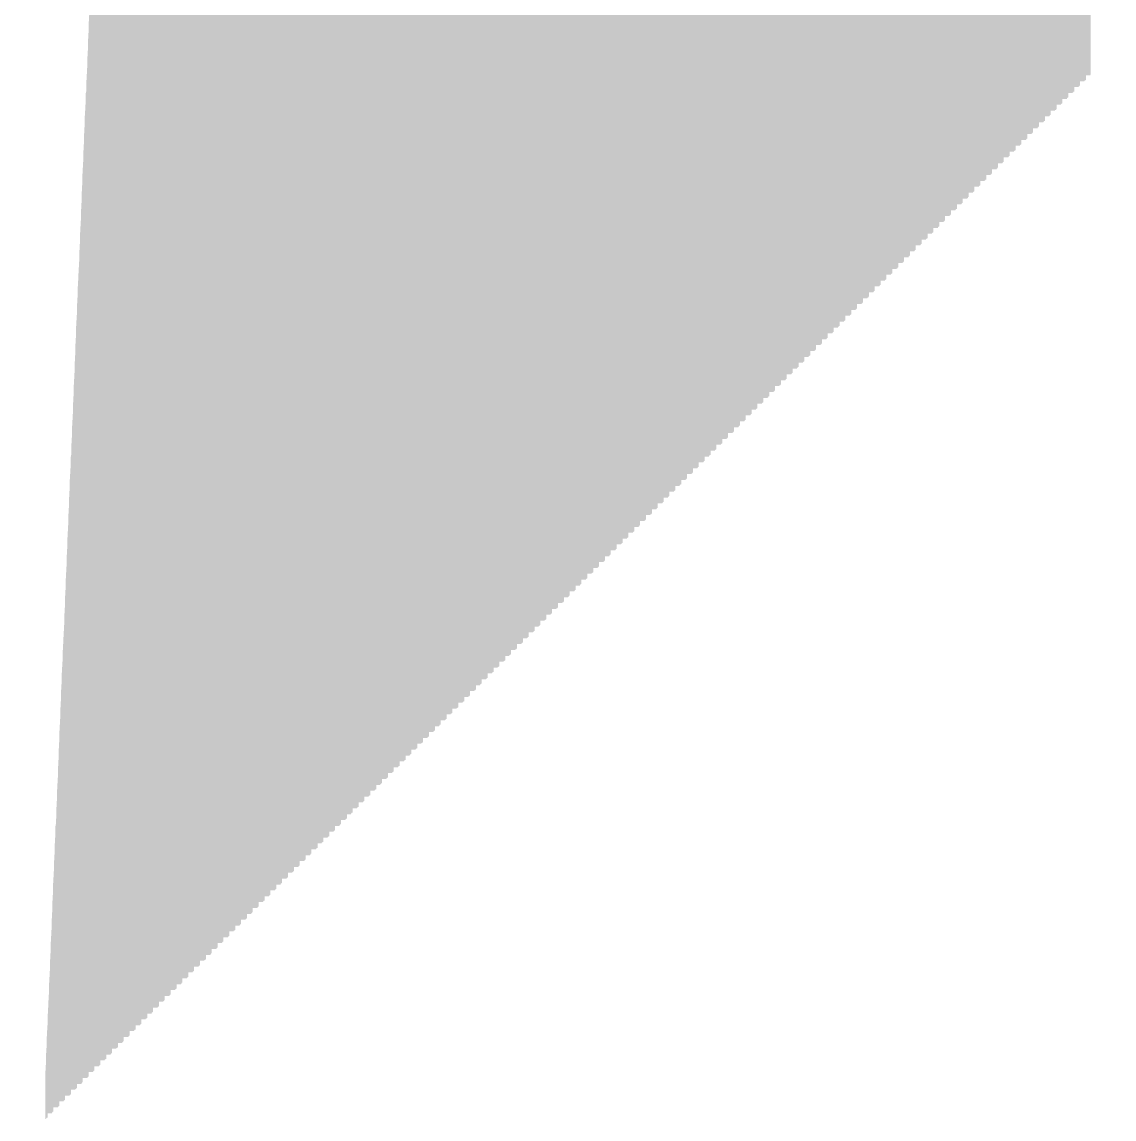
# Model space of a CAD drawing. Extents: x -8 to 88.6, y -9.6 to 57.7.
# Drawn here: x 44.979 to 46.161, y 8.499 to 9.687 of the extents above; entities that cross this region are included whole.
import ezdxf

# ---------------------------------------------------------------- set-up
doc = ezdxf.new("R2010")
doc.units = 0
doc.layers.add('BG_SILKSCREEN_TOP', color=1, linetype='CONTINUOUS')

msp = doc.modelspace()

# ---------------------------------------------------------------- linework, layer by layer
at = {"layer": 'BG_SILKSCREEN_TOP', "const_width": 0.0508}
for points in [[(45.052742, 9.707118), (46.135544, 9.707118)], [(45.052742, 9.706356), (46.135544, 9.706356)], [(45.052996, 9.711944), (46.135544, 9.711944)], [(45.052234, 9.694418), (46.135544, 9.694418)], [(45.052488, 9.700768), (46.135544, 9.700768)], [(45.052488, 9.700006), (46.135544, 9.700006)], [(45.052488, 9.699244), (46.135544, 9.699244)], [(45.052742, 9.705594), (46.135544, 9.705594)], [(45.05198, 9.688068), (46.135544, 9.688068)], [(45.05198, 9.687306), (46.135544, 9.687306)], [(45.05198, 9.686544), (46.135544, 9.686544)], [(45.052234, 9.693656), (46.135544, 9.693656)], [(45.052234, 9.692894), (46.135544, 9.692894)], [(45.051472, 9.675368), (46.135544, 9.675368)], [(45.051472, 9.674606), (46.135544, 9.674606)], [(45.051472, 9.673844), (46.135544, 9.673844)], [(45.051726, 9.681718), (46.135544, 9.681718)], [(45.051726, 9.680956), (46.135544, 9.680956)], [(45.051726, 9.680194), (46.135544, 9.680194)], [(45.050964, 9.662668), (46.135544, 9.662668)], [(45.050964, 9.661906), (46.135544, 9.661906)], [(45.050964, 9.661144), (46.135544, 9.661144)], [(45.051218, 9.669018), (46.135544, 9.669018)], [(45.051218, 9.668256), (46.135544, 9.668256)], [(45.051218, 9.667494), (46.135544, 9.667494)], [(45.050456, 9.649968), (46.130464, 9.649968)], [(45.050456, 9.649206), (46.129702, 9.649206)], [(45.050456, 9.648444), (46.12894, 9.648444)], [(45.05071, 9.656318), (46.135544, 9.656318)], [(45.05071, 9.655556), (46.135544, 9.655556)], [(45.05071, 9.654794), (46.13529, 9.654794)], [(45.049948, 9.637268), (46.117764, 9.637268)], [(45.049948, 9.636506), (46.117002, 9.636506)], [(45.049948, 9.635744), (46.11624, 9.635744)], [(45.050202, 9.643618), (46.124114, 9.643618)], [(45.050202, 9.642856), (46.123352, 9.642856)], [(45.050202, 9.642094), (46.12259, 9.642094)], [(45.04944, 9.624568), (46.105064, 9.624568)], [(45.04944, 9.623806), (46.104302, 9.623806)], [(45.04944, 9.623044), (46.10354, 9.623044)], [(45.049694, 9.630918), (46.111414, 9.630918)], [(45.049694, 9.630156), (46.110652, 9.630156)], [(45.049694, 9.629394), (46.10989, 9.629394)], [(45.048932, 9.611868), (46.092364, 9.611868)], [(45.048932, 9.611106), (46.091602, 9.611106)], [(45.049186, 9.618218), (46.098714, 9.618218)], [(45.049186, 9.617456), (46.097952, 9.617456)], [(45.049186, 9.616694), (46.09719, 9.616694)], [(45.048424, 9.599168), (46.079664, 9.599168)], [(45.048678, 9.605518), (46.086014, 9.605518)], [(45.048678, 9.604756), (46.085252, 9.604756)], [(45.048678, 9.603994), (46.08449, 9.603994)], [(45.048932, 9.610344), (46.09084, 9.610344)], [(45.04817, 9.592818), (46.073314, 9.592818)], [(45.04817, 9.592056), (46.072552, 9.592056)], [(45.04817, 9.591294), (46.07179, 9.591294)], [(45.048424, 9.598406), (46.078902, 9.598406)], [(45.048424, 9.597644), (46.07814, 9.597644)], [(45.047408, 9.578594), (46.05909, 9.578594)], [(45.047662, 9.584944), (46.06544, 9.584944)], [(45.047662, 9.580118), (46.060614, 9.580118)], [(45.047662, 9.579356), (46.059852, 9.579356)], [(45.047916, 9.586468), (46.066964, 9.586468)], [(45.047916, 9.585706), (46.066202, 9.585706)], [(45.0469, 9.565894), (46.04639, 9.565894)], [(45.047154, 9.572244), (46.05274, 9.572244)], [(45.047154, 9.567418), (46.047914, 9.567418)], [(45.047154, 9.566656), (46.047152, 9.566656)], [(45.047408, 9.573768), (46.054264, 9.573768)], [(45.047408, 9.573006), (46.053502, 9.573006)], [(45.046392, 9.553956), (46.034452, 9.553956)], [(45.046392, 9.553194), (46.03369, 9.553194)], [(45.046646, 9.560306), (46.040802, 9.560306)], [(45.046646, 9.559544), (46.04004, 9.559544)], [(45.046646, 9.554718), (46.035214, 9.554718)], [(45.0469, 9.561068), (46.041564, 9.561068)], [(45.045884, 9.541256), (46.021752, 9.541256)], [(45.045884, 9.540494), (46.02099, 9.540494)], [(45.046138, 9.547606), (46.028102, 9.547606)], [(45.046138, 9.546844), (46.02734, 9.546844)], [(45.046138, 9.542018), (46.022514, 9.542018)], [(45.046392, 9.548368), (46.028864, 9.548368)], [(45.045376, 9.529318), (46.009814, 9.529318)], [(45.045376, 9.528556), (46.009052, 9.528556)], [(45.04563, 9.535668), (46.016164, 9.535668)], [(45.04563, 9.534906), (46.015402, 9.534906)], [(45.04563, 9.534144), (46.01464, 9.534144)], [(45.044868, 9.516618), (45.997114, 9.516618)], [(45.045122, 9.522968), (46.003464, 9.522968)], [(45.045122, 9.522206), (46.002702, 9.522206)], [(45.045122, 9.521444), (46.00194, 9.521444)], [(45.045376, 9.527794), (46.00829, 9.527794)], [(45.044614, 9.510268), (45.990764, 9.510268)], [(45.044614, 9.509506), (45.990002, 9.509506)], [(45.044614, 9.508744), (45.98924, 9.508744)], [(45.044868, 9.515856), (45.996352, 9.515856)], [(45.044868, 9.515094), (45.99559, 9.515094)], [(45.044106, 9.497568), (45.978064, 9.497568)], [(45.044106, 9.496806), (45.977302, 9.496806)], [(45.044106, 9.496044), (45.97654, 9.496044)], [(45.04436, 9.503918), (45.984414, 9.503918)], [(45.04436, 9.503156), (45.983652, 9.503156)], [(45.04436, 9.502394), (45.98289, 9.502394)], [(45.043598, 9.484868), (45.965364, 9.484868)], [(45.043598, 9.484106), (45.964602, 9.484106)], [(45.043598, 9.483344), (45.96384, 9.483344)], [(45.043852, 9.491218), (45.971714, 9.491218)], [(45.043852, 9.490456), (45.970952, 9.490456)], [(45.043852, 9.489694), (45.97019, 9.489694)], [(45.04309, 9.472168), (45.952664, 9.472168)], [(45.04309, 9.471406), (45.951902, 9.471406)], [(45.04309, 9.470644), (45.95114, 9.470644)], [(45.043344, 9.478518), (45.959014, 9.478518)], [(45.043344, 9.477756), (45.958252, 9.477756)], [(45.043344, 9.476994), (45.95749, 9.476994)], [(45.042582, 9.459468), (45.939964, 9.459468)], [(45.042582, 9.458706), (45.939202, 9.458706)], [(45.042582, 9.457944), (45.93844, 9.457944)], [(45.042836, 9.465818), (45.946314, 9.465818)], [(45.042836, 9.465056), (45.945552, 9.465056)], [(45.042836, 9.464294), (45.94479, 9.464294)], [(45.042074, 9.446768), (45.927264, 9.446768)], [(45.042074, 9.446006), (45.926502, 9.446006)], [(45.042074, 9.445244), (45.92574, 9.445244)], [(45.042328, 9.453118), (45.933614, 9.453118)], [(45.042328, 9.452356), (45.932852, 9.452356)], [(45.042328, 9.451594), (45.93209, 9.451594)], [(45.041566, 9.434068), (45.914564, 9.434068)], [(45.041566, 9.433306), (45.913802, 9.433306)], [(45.04182, 9.440418), (45.920914, 9.440418)], [(45.04182, 9.439656), (45.920152, 9.439656)], [(45.04182, 9.438894), (45.91939, 9.438894)], [(45.041058, 9.421368), (45.901864, 9.421368)], [(45.041312, 9.427718), (45.908214, 9.427718)], [(45.041312, 9.426956), (45.907452, 9.426956)], [(45.041312, 9.426194), (45.90669, 9.426194)], [(45.041566, 9.432544), (45.91304, 9.432544)], [(45.040804, 9.415018), (45.895514, 9.415018)], [(45.040804, 9.414256), (45.894752, 9.414256)], [(45.040804, 9.413494), (45.89399, 9.413494)], [(45.041058, 9.420606), (45.901102, 9.420606)], [(45.041058, 9.419844), (45.90034, 9.419844)], [(45.040296, 9.402318), (45.882814, 9.402318)], [(45.040296, 9.401556), (45.882052, 9.401556)], [(45.040296, 9.400794), (45.88129, 9.400794)], [(45.04055, 9.408668), (45.889164, 9.408668)], [(45.04055, 9.407906), (45.888402, 9.407906)], [(45.04055, 9.407144), (45.88764, 9.407144)], [(45.039534, 9.388094), (45.86859, 9.388094)], [(45.039788, 9.389618), (45.870114, 9.389618)], [(45.039788, 9.388856), (45.869352, 9.388856)], [(45.040042, 9.395968), (45.876464, 9.395968)], [(45.040042, 9.395206), (45.875702, 9.395206)], [(45.040042, 9.394444), (45.87494, 9.394444)], [(45.039026, 9.375394), (45.85589, 9.375394)], [(45.03928, 9.381744), (45.86224, 9.381744)], [(45.03928, 9.376918), (45.857414, 9.376918)], [(45.03928, 9.376156), (45.856652, 9.376156)], [(45.039534, 9.383268), (45.863764, 9.383268)], [(45.039534, 9.382506), (45.863002, 9.382506)], [(45.038518, 9.363456), (45.843952, 9.363456)], [(45.038518, 9.362694), (45.84319, 9.362694)], [(45.038772, 9.369044), (45.84954, 9.369044)], [(45.038772, 9.364218), (45.844714, 9.364218)], [(45.039026, 9.370568), (45.851064, 9.370568)], [(45.039026, 9.369806), (45.850302, 9.369806)], [(45.03801, 9.350756), (45.831252, 9.350756)], [(45.03801, 9.349994), (45.83049, 9.349994)], [(45.038264, 9.357106), (45.837602, 9.357106)], [(45.038264, 9.356344), (45.83684, 9.356344)], [(45.038264, 9.351518), (45.832014, 9.351518)], [(45.038518, 9.357868), (45.838364, 9.357868)], [(45.037502, 9.338818), (45.819314, 9.338818)], [(45.037502, 9.338056), (45.818552, 9.338056)], [(45.037756, 9.344406), (45.824902, 9.344406)], [(45.037756, 9.343644), (45.82414, 9.343644)], [(45.03801, 9.345168), (45.825664, 9.345168)], [(45.036994, 9.326118), (45.806614, 9.326118)], [(45.037248, 9.332468), (45.812964, 9.332468)], [(45.037248, 9.331706), (45.812202, 9.331706)], [(45.037248, 9.330944), (45.81144, 9.330944)], [(45.037502, 9.337294), (45.81779, 9.337294)], [(45.03674, 9.319768), (45.800264, 9.319768)], [(45.03674, 9.319006), (45.799502, 9.319006)], [(45.03674, 9.318244), (45.79874, 9.318244)], [(45.036994, 9.325356), (45.805852, 9.325356)], [(45.036994, 9.324594), (45.80509, 9.324594)], [(45.036232, 9.307068), (45.787564, 9.307068)], [(45.036232, 9.306306), (45.786802, 9.306306)], [(45.036232, 9.305544), (45.78604, 9.305544)], [(45.036486, 9.313418), (45.793914, 9.313418)], [(45.036486, 9.312656), (45.793152, 9.312656)], [(45.036486, 9.311894), (45.79239, 9.311894)], [(45.035724, 9.294368), (45.774864, 9.294368)], [(45.035724, 9.293606), (45.774102, 9.293606)], [(45.035724, 9.292844), (45.77334, 9.292844)], [(45.035978, 9.300718), (45.781214, 9.300718)], [(45.035978, 9.299956), (45.780452, 9.299956)], [(45.035978, 9.299194), (45.77969, 9.299194)], [(45.035216, 9.281668), (45.762164, 9.281668)], [(45.035216, 9.280906), (45.761402, 9.280906)], [(45.035216, 9.280144), (45.76064, 9.280144)], [(45.03547, 9.288018), (45.768514, 9.288018)], [(45.03547, 9.287256), (45.767752, 9.287256)], [(45.03547, 9.286494), (45.76699, 9.286494)], [(45.034708, 9.268968), (45.749464, 9.268968)], [(45.034708, 9.268206), (45.748702, 9.268206)], [(45.034708, 9.267444), (45.74794, 9.267444)], [(45.034962, 9.275318), (45.755814, 9.275318)], [(45.034962, 9.274556), (45.755052, 9.274556)], [(45.034962, 9.273794), (45.75429, 9.273794)], [(45.0342, 9.256268), (45.736764, 9.256268)], [(45.0342, 9.255506), (45.736002, 9.255506)], [(45.0342, 9.254744), (45.73524, 9.254744)], [(45.034454, 9.262618), (45.743114, 9.262618)], [(45.034454, 9.261856), (45.742352, 9.261856)], [(45.034454, 9.261094), (45.74159, 9.261094)], [(45.033692, 9.243568), (45.724064, 9.243568)], [(45.033692, 9.242806), (45.723302, 9.242806)], [(45.033946, 9.249918), (45.730414, 9.249918)], [(45.033946, 9.249156), (45.729652, 9.249156)], [(45.033946, 9.248394), (45.72889, 9.248394)], [(45.033184, 9.230868), (45.711364, 9.230868)], [(45.033438, 9.237218), (45.717714, 9.237218)], [(45.033438, 9.236456), (45.716952, 9.236456)], [(45.033438, 9.235694), (45.71619, 9.235694)], [(45.033692, 9.242044), (45.72254, 9.242044)], [(45.03293, 9.224518), (45.705014, 9.224518)], [(45.03293, 9.223756), (45.704252, 9.223756)], [(45.03293, 9.222994), (45.70349, 9.222994)], [(45.033184, 9.230106), (45.710602, 9.230106)], [(45.033184, 9.229344), (45.70984, 9.229344)], [(45.032422, 9.211818), (45.692314, 9.211818)], [(45.032422, 9.211056), (45.691552, 9.211056)], [(45.032422, 9.210294), (45.69079, 9.210294)], [(45.032676, 9.218168), (45.698664, 9.218168)], [(45.032676, 9.217406), (45.697902, 9.217406)], [(45.032676, 9.216644), (45.69714, 9.216644)], [(45.031914, 9.199118), (45.679614, 9.199118)], [(45.031914, 9.198356), (45.678852, 9.198356)], [(45.031914, 9.197594), (45.67809, 9.197594)], [(45.032168, 9.205468), (45.685964, 9.205468)], [(45.032168, 9.204706), (45.685202, 9.204706)], [(45.032168, 9.203944), (45.68444, 9.203944)], [(45.031152, 9.184894), (45.66539, 9.184894)], [(45.031406, 9.191244), (45.67174, 9.191244)], [(45.031406, 9.186418), (45.666914, 9.186418)], [(45.031406, 9.185656), (45.666152, 9.185656)], [(45.03166, 9.192768), (45.673264, 9.192768)], [(45.03166, 9.192006), (45.672502, 9.192006)], [(45.030644, 9.172194), (45.65269, 9.172194)], [(45.030898, 9.178544), (45.65904, 9.178544)], [(45.030898, 9.173718), (45.654214, 9.173718)], [(45.030898, 9.172956), (45.653452, 9.172956)], [(45.031152, 9.180068), (45.660564, 9.180068)], [(45.031152, 9.179306), (45.659802, 9.179306)], [(45.030136, 9.160256), (45.640752, 9.160256)], [(45.030136, 9.159494), (45.63999, 9.159494)], [(45.03039, 9.166606), (45.647102, 9.166606)], [(45.03039, 9.165844), (45.64634, 9.165844)], [(45.03039, 9.161018), (45.641514, 9.161018)], [(45.030644, 9.167368), (45.647864, 9.167368)], [(45.029882, 9.153906), (45.634402, 9.153906)], [(45.029882, 9.153144), (45.63364, 9.153144)], [(45.029882, 9.148318), (45.628814, 9.148318)], [(45.030136, 9.154668), (45.635164, 9.154668)], [(45.029374, 9.141968), (45.622464, 9.141968)], [(45.029374, 9.141206), (45.621702, 9.141206)], [(45.029374, 9.140444), (45.62094, 9.140444)], [(45.029628, 9.147556), (45.628052, 9.147556)], [(45.029628, 9.146794), (45.62729, 9.146794)], [(45.028866, 9.129268), (45.609764, 9.129268)], [(45.028866, 9.128506), (45.609002, 9.128506)], [(45.028866, 9.127744), (45.60824, 9.127744)], [(45.02912, 9.135618), (45.616114, 9.135618)], [(45.02912, 9.134856), (45.615352, 9.134856)], [(45.02912, 9.134094), (45.61459, 9.134094)], [(45.028358, 9.116568), (45.597064, 9.116568)], [(45.028358, 9.115806), (45.596302, 9.115806)], [(45.028358, 9.115044), (45.59554, 9.115044)], [(45.028612, 9.122918), (45.603414, 9.122918)], [(45.028612, 9.122156), (45.602652, 9.122156)], [(45.028612, 9.121394), (45.60189, 9.121394)], [(45.02785, 9.103868), (45.584364, 9.103868)], [(45.02785, 9.103106), (45.583602, 9.103106)], [(45.02785, 9.102344), (45.58284, 9.102344)], [(45.028104, 9.110218), (45.590714, 9.110218)], [(45.028104, 9.109456), (45.589952, 9.109456)], [(45.028104, 9.108694), (45.58919, 9.108694)], [(45.027342, 9.091168), (45.571664, 9.091168)], [(45.027342, 9.090406), (45.570902, 9.090406)], [(45.027342, 9.089644), (45.569886, 9.089644)], [(45.027596, 9.097518), (45.578014, 9.097518)], [(45.027596, 9.096756), (45.577252, 9.096756)], [(45.027596, 9.095994), (45.57649, 9.095994)], [(45.026834, 9.078468), (45.558964, 9.078468)], [(45.026834, 9.077706), (45.558202, 9.077706)], [(45.026834, 9.076944), (45.557186, 9.076944)], [(45.027088, 9.084818), (45.565314, 9.084818)], [(45.027088, 9.084056), (45.564552, 9.084056)], [(45.027088, 9.083294), (45.563536, 9.083294)], [(45.026326, 9.065768), (45.546264, 9.065768)], [(45.026326, 9.065006), (45.545502, 9.065006)], [(45.02658, 9.072118), (45.552614, 9.072118)], [(45.02658, 9.071356), (45.551852, 9.071356)], [(45.02658, 9.070594), (45.550836, 9.070594)], [(45.025818, 9.053068), (45.533564, 9.053068)], [(45.026072, 9.059418), (45.539914, 9.059418)], [(45.026072, 9.058656), (45.539152, 9.058656)], [(45.026072, 9.057894), (45.538136, 9.057894)], [(45.026326, 9.064244), (45.544486, 9.064244)], [(45.025564, 9.046718), (45.527214, 9.046718)], [(45.025564, 9.045956), (45.526452, 9.045956)], [(45.025564, 9.045194), (45.525436, 9.045194)], [(45.025818, 9.052306), (45.532802, 9.052306)], [(45.025818, 9.051544), (45.531786, 9.051544)], [(45.025056, 9.034018), (45.514514, 9.034018)], [(45.025056, 9.033256), (45.513752, 9.033256)], [(45.025056, 9.032494), (45.512736, 9.032494)], [(45.02531, 9.040368), (45.520864, 9.040368)], [(45.02531, 9.039606), (45.520102, 9.039606)], [(45.02531, 9.038844), (45.519086, 9.038844)], [(45.024548, 9.021318), (45.501814, 9.021318)], [(45.024548, 9.020556), (45.501052, 9.020556)], [(45.024548, 9.019794), (45.500036, 9.019794)], [(45.024802, 9.027668), (45.508164, 9.027668)], [(45.024802, 9.026906), (45.507402, 9.026906)], [(45.024802, 9.026144), (45.506386, 9.026144)], [(45.02404, 9.008618), (45.489114, 9.008618)], [(45.02404, 9.007856), (45.488352, 9.007856)], [(45.02404, 9.007094), (45.487336, 9.007094)], [(45.024294, 9.014968), (45.495464, 9.014968)], [(45.024294, 9.014206), (45.494702, 9.014206)], [(45.024294, 9.013444), (45.493686, 9.013444)], [(45.023278, 8.994394), (45.474636, 8.994394)], [(45.023532, 8.995918), (45.476414, 8.995918)], [(45.023532, 8.995156), (45.475652, 8.995156)], [(45.023786, 9.002268), (45.482764, 9.002268)], [(45.023786, 9.001506), (45.482002, 9.001506)], [(45.023786, 9.000744), (45.480986, 9.000744)], [(45.02277, 8.981694), (45.461936, 8.981694)], [(45.023024, 8.988044), (45.468286, 8.988044)], [(45.023024, 8.983218), (45.463714, 8.983218)], [(45.023024, 8.982456), (45.462952, 8.982456)], [(45.023278, 8.989568), (45.470064, 8.989568)], [(45.023278, 8.988806), (45.469302, 8.988806)], [(45.022516, 8.975344), (45.455586, 8.975344)], [(45.022516, 8.970518), (45.451014, 8.970518)], [(45.022516, 8.969756), (45.450252, 8.969756)], [(45.02277, 8.976868), (45.457364, 8.976868)], [(45.02277, 8.976106), (45.456602, 8.976106)], [(45.022008, 8.963406), (45.443902, 8.963406)], [(45.022008, 8.962644), (45.442886, 8.962644)], [(45.022008, 8.957818), (45.438314, 8.957818)], [(45.022262, 8.968994), (45.449236, 8.968994)], [(45.022262, 8.964168), (45.444664, 8.964168)], [(45.0215, 8.950706), (45.430948, 8.950706)], [(45.0215, 8.949944), (45.430186, 8.949944)], [(45.021754, 8.957056), (45.437552, 8.957056)], [(45.021754, 8.956294), (45.436536, 8.956294)], [(45.021754, 8.951468), (45.431964, 8.951468)], [(45.020992, 8.938768), (45.419264, 8.938768)], [(45.020992, 8.938006), (45.418248, 8.938006)], [(45.020992, 8.937244), (45.417486, 8.937244)], [(45.021246, 8.944356), (45.424598, 8.944356)], [(45.021246, 8.943594), (45.423836, 8.943594)], [(45.0215, 8.945118), (45.425614, 8.945118)], [(45.020484, 8.926068), (45.406564, 8.926068)], [(45.020484, 8.925306), (45.405548, 8.925306)], [(45.020484, 8.924544), (45.404786, 8.924544)], [(45.020738, 8.932418), (45.412914, 8.932418)], [(45.020738, 8.931656), (45.411898, 8.931656)], [(45.020738, 8.930894), (45.411136, 8.930894)], [(45.019976, 8.913368), (45.393864, 8.913368)], [(45.019976, 8.912606), (45.392848, 8.912606)], [(45.019976, 8.911844), (45.392086, 8.911844)], [(45.02023, 8.919718), (45.400214, 8.919718)], [(45.02023, 8.918956), (45.399198, 8.918956)], [(45.02023, 8.918194), (45.398436, 8.918194)], [(45.019468, 8.900668), (45.381164, 8.900668)], [(45.019468, 8.899906), (45.380148, 8.899906)], [(45.019468, 8.899144), (45.379386, 8.899144)], [(45.019722, 8.907018), (45.387514, 8.907018)], [(45.019722, 8.906256), (45.386498, 8.906256)], [(45.019722, 8.905494), (45.385736, 8.905494)], [(45.01896, 8.887968), (45.368464, 8.887968)], [(45.01896, 8.887206), (45.367448, 8.887206)], [(45.01896, 8.886444), (45.366686, 8.886444)], [(45.019214, 8.894318), (45.374814, 8.894318)], [(45.019214, 8.893556), (45.373798, 8.893556)], [(45.019214, 8.892794), (45.373036, 8.892794)], [(45.018452, 8.875268), (45.355764, 8.875268)], [(45.018452, 8.874506), (45.354748, 8.874506)], [(45.018706, 8.881618), (45.362114, 8.881618)], [(45.018706, 8.880856), (45.361098, 8.880856)], [(45.018706, 8.880094), (45.360336, 8.880094)], [(45.017944, 8.862568), (45.343064, 8.862568)], [(45.018198, 8.868918), (45.349414, 8.868918)], [(45.018198, 8.868156), (45.348398, 8.868156)], [(45.018198, 8.867394), (45.347636, 8.867394)], [(45.018452, 8.873744), (45.353986, 8.873744)], [(45.01769, 8.856218), (45.336714, 8.856218)], [(45.01769, 8.855456), (45.335698, 8.855456)], [(45.01769, 8.854694), (45.334936, 8.854694)], [(45.017944, 8.861806), (45.342048, 8.861806)], [(45.017944, 8.861044), (45.341286, 8.861044)], [(45.017182, 8.843518), (45.324014, 8.843518)], [(45.017182, 8.842756), (45.322998, 8.842756)], [(45.017182, 8.841994), (45.322236, 8.841994)], [(45.017436, 8.849868), (45.330364, 8.849868)], [(45.017436, 8.849106), (45.329348, 8.849106)], [(45.017436, 8.848344), (45.328586, 8.848344)], [(45.016674, 8.830818), (45.311314, 8.830818)], [(45.016674, 8.830056), (45.310298, 8.830056)], [(45.016674, 8.829294), (45.309536, 8.829294)], [(45.016928, 8.837168), (45.317664, 8.837168)], [(45.016928, 8.836406), (45.316648, 8.836406)], [(45.016928, 8.835644), (45.315886, 8.835644)], [(45.016166, 8.818118), (45.298614, 8.818118)], [(45.016166, 8.817356), (45.297598, 8.817356)], [(45.016166, 8.816594), (45.296836, 8.816594)], [(45.01642, 8.824468), (45.304964, 8.824468)], [(45.01642, 8.823706), (45.303948, 8.823706)], [(45.01642, 8.822944), (45.303186, 8.822944)], [(45.015658, 8.805418), (45.28566, 8.805418)], [(45.015658, 8.804656), (45.284898, 8.804656)], [(45.015658, 8.803894), (45.284136, 8.803894)], [(45.015912, 8.811768), (45.29201, 8.811768)], [(45.015912, 8.811006), (45.291248, 8.811006)], [(45.015912, 8.810244), (45.290486, 8.810244)], [(45.014896, 8.791194), (45.271436, 8.791194)], [(45.01515, 8.792718), (45.27296, 8.792718)], [(45.01515, 8.791956), (45.272198, 8.791956)], [(45.015404, 8.799068), (45.27931, 8.799068)], [(45.015404, 8.798306), (45.278548, 8.798306)], [(45.015404, 8.797544), (45.277786, 8.797544)], [(45.014642, 8.784844), (45.265086, 8.784844)], [(45.014642, 8.780018), (45.26026, 8.780018)], [(45.014642, 8.779256), (45.259498, 8.779256)], [(45.014896, 8.786368), (45.26661, 8.786368)], [(45.014896, 8.785606), (45.265848, 8.785606)], [(45.014134, 8.772144), (45.252386, 8.772144)], [(45.014388, 8.778494), (45.258736, 8.778494)], [(45.014388, 8.773668), (45.25391, 8.773668)], [(45.014388, 8.772906), (45.253148, 8.772906)], [(45.013626, 8.760206), (45.240448, 8.760206)], [(45.013626, 8.759444), (45.239686, 8.759444)], [(45.01388, 8.766556), (45.246798, 8.766556)], [(45.01388, 8.765794), (45.246036, 8.765794)], [(45.01388, 8.760968), (45.24121, 8.760968)], [(45.014134, 8.767318), (45.24756, 8.767318)], [(45.013118, 8.747506), (45.227748, 8.747506)], [(45.013118, 8.746744), (45.226986, 8.746744)], [(45.013372, 8.753856), (45.234098, 8.753856)], [(45.013372, 8.753094), (45.233336, 8.753094)], [(45.013372, 8.748268), (45.22851, 8.748268)], [(45.013626, 8.754618), (45.23486, 8.754618)], [(45.01261, 8.735568), (45.21581, 8.735568)], [(45.01261, 8.734806), (45.215048, 8.734806)], [(45.01261, 8.734044), (45.214286, 8.734044)], [(45.012864, 8.741918), (45.22216, 8.741918)], [(45.012864, 8.741156), (45.221398, 8.741156)], [(45.012864, 8.740394), (45.220636, 8.740394)], [(45.012102, 8.722868), (45.20311, 8.722868)], [(45.012102, 8.722106), (45.202348, 8.722106)], [(45.012102, 8.721344), (45.201586, 8.721344)], [(45.012356, 8.729218), (45.20946, 8.729218)], [(45.012356, 8.728456), (45.208698, 8.728456)], [(45.012356, 8.727694), (45.207936, 8.727694)], [(45.011594, 8.710168), (45.19041, 8.710168)], [(45.011594, 8.709406), (45.189648, 8.709406)], [(45.011594, 8.708644), (45.188886, 8.708644)], [(45.011848, 8.716518), (45.19676, 8.716518)], [(45.011848, 8.715756), (45.195998, 8.715756)], [(45.011848, 8.714994), (45.195236, 8.714994)], [(45.011086, 8.697468), (45.17771, 8.697468)], [(45.011086, 8.696706), (45.176948, 8.696706)], [(45.01134, 8.703818), (45.18406, 8.703818)], [(45.01134, 8.703056), (45.183298, 8.703056)], [(45.01134, 8.702294), (45.182536, 8.702294)], [(45.010578, 8.684768), (45.16501, 8.684768)], [(45.010832, 8.691118), (45.17136, 8.691118)], [(45.010832, 8.690356), (45.170598, 8.690356)], [(45.010832, 8.689594), (45.169836, 8.689594)], [(45.011086, 8.695944), (45.176186, 8.695944)], [(45.010324, 8.678418), (45.15866, 8.678418)], [(45.010324, 8.677656), (45.157898, 8.677656)], [(45.010324, 8.676894), (45.157136, 8.676894)], [(45.010578, 8.684006), (45.164248, 8.684006)], [(45.010578, 8.683244), (45.163486, 8.683244)], [(45.009816, 8.665718), (45.14596, 8.665718)], [(45.009816, 8.664956), (45.145198, 8.664956)], [(45.009816, 8.664194), (45.144436, 8.664194)], [(45.01007, 8.672068), (45.15231, 8.672068)], [(45.01007, 8.671306), (45.151548, 8.671306)], [(45.01007, 8.670544), (45.150786, 8.670544)], [(45.009308, 8.653018), (45.13326, 8.653018)], [(45.009308, 8.652256), (45.132498, 8.652256)], [(45.009308, 8.651494), (45.131736, 8.651494)], [(45.009562, 8.659368), (45.13961, 8.659368)], [(45.009562, 8.658606), (45.138848, 8.658606)], [(45.009562, 8.657844), (45.138086, 8.657844)], [(45.0088, 8.640318), (45.12056, 8.640318)], [(45.0088, 8.639556), (45.119798, 8.639556)], [(45.0088, 8.638794), (45.119036, 8.638794)], [(45.009054, 8.646668), (45.12691, 8.646668)], [(45.009054, 8.645906), (45.126148, 8.645906)], [(45.009054, 8.645144), (45.125386, 8.645144)], [(45.008292, 8.627618), (45.10786, 8.627618)], [(45.008292, 8.626856), (45.107098, 8.626856)], [(45.008292, 8.626094), (45.106336, 8.626094)], [(45.008546, 8.633968), (45.11421, 8.633968)], [(45.008546, 8.633206), (45.113448, 8.633206)], [(45.008546, 8.632444), (45.112686, 8.632444)], [(45.007784, 8.614918), (45.09516, 8.614918)], [(45.007784, 8.614156), (45.094398, 8.614156)], [(45.007784, 8.613394), (45.093636, 8.613394)], [(45.008038, 8.621268), (45.10151, 8.621268)], [(45.008038, 8.620506), (45.100748, 8.620506)], [(45.008038, 8.619744), (45.099986, 8.619744)], [(45.007276, 8.602218), (45.08246, 8.602218)], [(45.007276, 8.601456), (45.081698, 8.601456)], [(45.00753, 8.608568), (45.08881, 8.608568)], [(45.00753, 8.607806), (45.088048, 8.607806)], [(45.00753, 8.607044), (45.087286, 8.607044)], [(45.006768, 8.594344), (45.074586, 8.594344)], [(45.006768, 8.589518), (45.06976, 8.589518)], [(45.007022, 8.595868), (45.07611, 8.595868)], [(45.007022, 8.595106), (45.075348, 8.595106)], [(45.007276, 8.600694), (45.080936, 8.600694)], [(45.00626, 8.581644), (45.061886, 8.581644)], [(45.006514, 8.587994), (45.068236, 8.587994)], [(45.006514, 8.583168), (45.06341, 8.583168)], [(45.006514, 8.582406), (45.062648, 8.582406)], [(45.006768, 8.588756), (45.068998, 8.588756)], [(45.005752, 8.569706), (45.049948, 8.569706)], [(45.005752, 8.568944), (45.049186, 8.568944)], [(45.006006, 8.575294), (45.055536, 8.575294)], [(45.006006, 8.570468), (45.05071, 8.570468)], [(45.00626, 8.576818), (45.05706, 8.576818)], [(45.00626, 8.576056), (45.056298, 8.576056)], [(45.005244, 8.557006), (45.037248, 8.557006)], [(45.005244, 8.556244), (45.036486, 8.556244)], [(45.005498, 8.563356), (45.043598, 8.563356)], [(45.005498, 8.562594), (45.042836, 8.562594)], [(45.005498, 8.557768), (45.03801, 8.557768)], [(45.005752, 8.564118), (45.04436, 8.564118)], [(45.004736, 8.545068), (45.02531, 8.545068)], [(45.004736, 8.544306), (45.024548, 8.544306)], [(45.004736, 8.543544), (45.023786, 8.543544)], [(45.00499, 8.550656), (45.030898, 8.550656)], [(45.00499, 8.549894), (45.030136, 8.549894)], [(45.005244, 8.551418), (45.03166, 8.551418)], [(45.004228, 8.532368), (45.01261, 8.532368)], [(45.004228, 8.531606), (45.011848, 8.531606)], [(45.004228, 8.530844), (45.011086, 8.530844)], [(45.004482, 8.538718), (45.01896, 8.538718)], [(45.004482, 8.537956), (45.018198, 8.537956)], [(45.004482, 8.537194), (45.017436, 8.537194)], [(45.003974, 8.526018), (45.00626, 8.526018)], [(45.003974, 8.525256), (45.005498, 8.525256)], [(45.003974, 8.524494), (45.004736, 8.524494)]]:
    msp.add_lwpolyline(points, dxfattribs=at)

doc.saveas('drawing.dxf')
